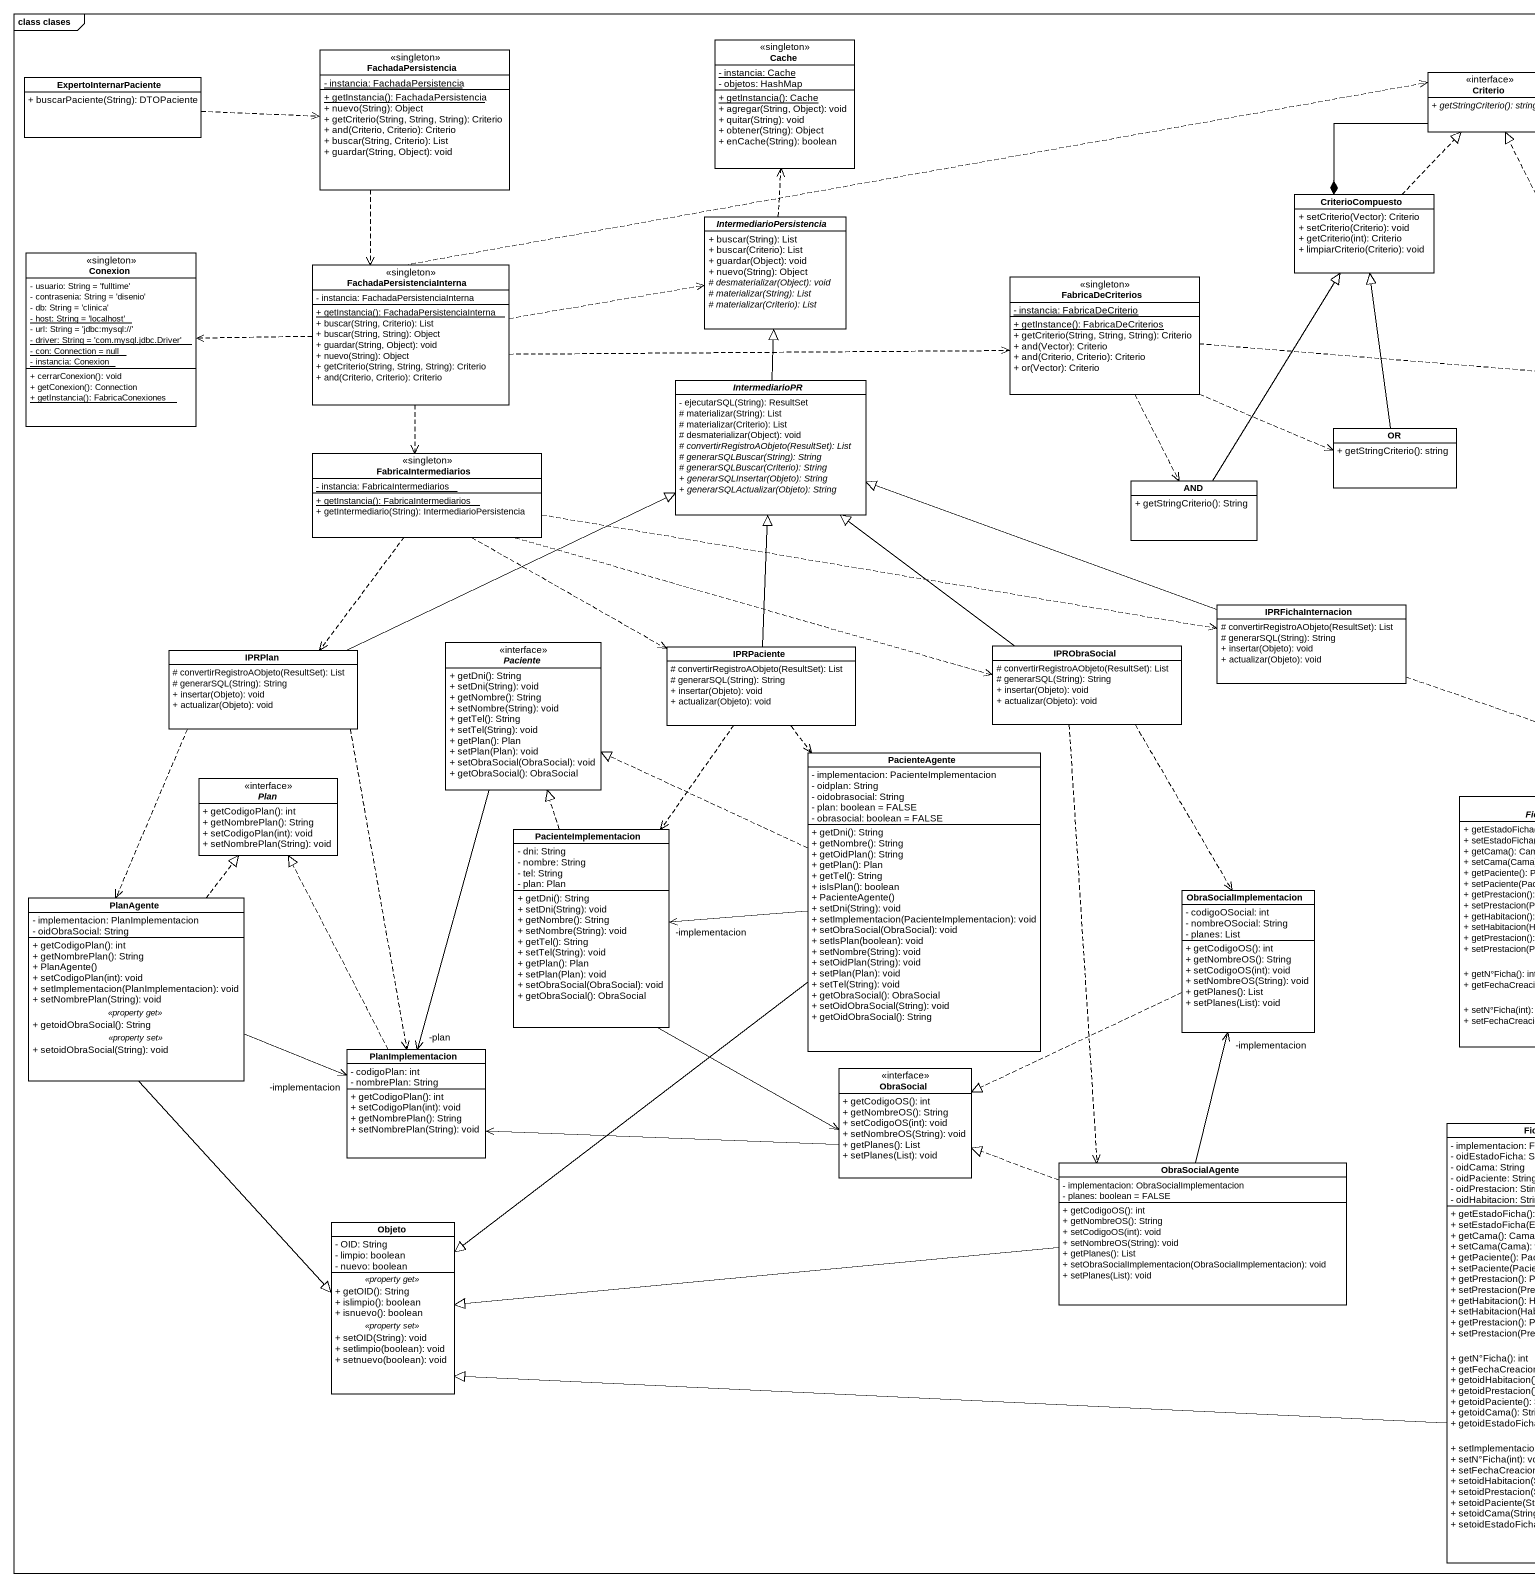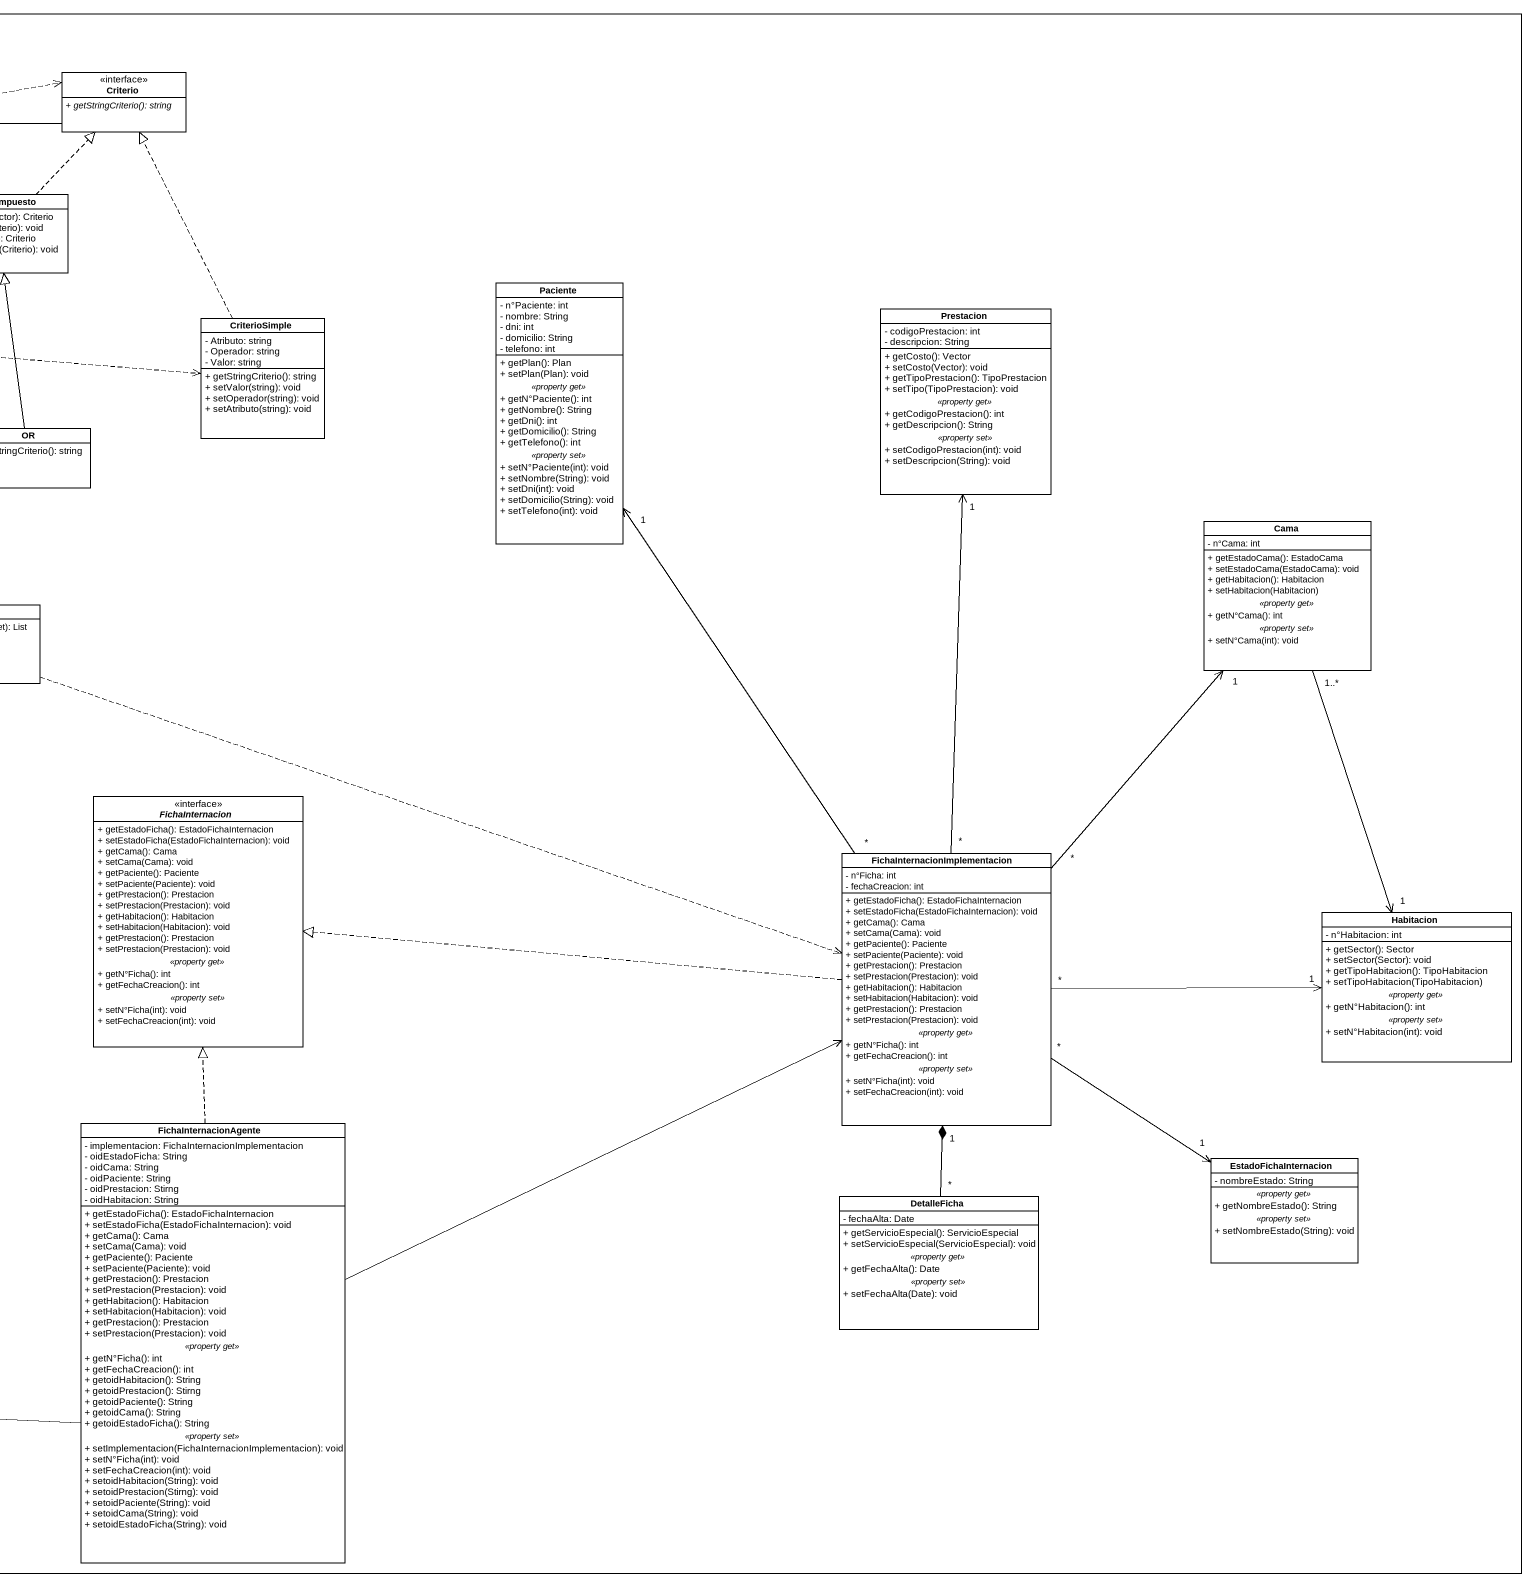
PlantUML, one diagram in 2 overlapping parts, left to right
@startuml
mainframe class clases
hide circle
hide empty members
skinparam classAttributeIconSize 0
class ExpertoInternarPaciente {
  + buscarPaciente(String): DTOPaciente
}
class FachadaPersistencia <<singleton>> {
  {static} - instancia: FachadaPersistencia
  {static} + getInstancia(): FachadaPersistencia
  + nuevo(String): Object
  + getCriterio(String, String, String): Criterio
  + and(Criterio, Criterio): Criterio
  + buscar(String, Criterio): List
  + guardar(String, Object): void
}
class Cache <<singleton>> {
  {static} - instancia: Cache
  - objetos: HashMap
  {static} + getInstancia(): Cache
  + agregar(String, Object): void
  + quitar(String): void
  + obtener(String): Object
  + enCache(String): boolean
}
class Criterio <<interface>> {
  {abstract} + getStringCriterio(): string
}
abstract class IntermediarioPersistencia {
  + buscar(String): List
  + buscar(Criterio): List
  + guardar(Object): void
  + nuevo(String): Object
  {abstract} # desmaterializar(Object): void
  {abstract} # materializar(String): List
  {abstract} # materializar(Criterio): List
}
class CriterioCompuesto {
  + setCriterio(Vector): Criterio
  + setCriterio(Criterio): void
  + getCriterio(int): Criterio
  + limpiarCriterio(Criterio): void
}
class Conexion <<singleton>> {
  - usuario: String = 'fulltime'
  - contrasenia: String = 'disenio'
  - db: String = 'clinica'
  {static} - host: String = 'localhost'
  - url: String = 'jdbc:mysql://'
  {static} - driver: String = 'com.mysql.jdbc.Driver'
  {static} - con: Connection = null
  {static} - instancia: Conexion
  + cerrarConexion(): void
  + getConexion(): Connection
  {static} + getInstancia(): FabricaConexiones
}
class FachadaPersistenciaInterna <<singleton>> {
  - instancia: FachadaPersistenciaInterna
  {static} + getInstancia(): FachadaPersistenciaInterna
  + buscar(String, Criterio): List
  + buscar(String, String): Object
  + guardar(String, Object): void
  + nuevo(String): Object
  + getCriterio(String, String, String): Criterio
  + and(Criterio, Criterio): Criterio
}
class FabricaDeCriterios <<singleton>> {
  {static} - instancia: FabricaDeCriterio
  {static} + getInstance(): FabricaDeCriterios
  + getCriterio(String, String, String): Criterio
  + and(Vector): Criterio
  + and(Criterio, Criterio): Criterio
  + or(Vector): Criterio
}
class Paciente {
  - n°Paciente: int
  - nombre: String
  - dni: int
  - domicilio: String
  - telefono: int
  --
  + getPlan(): Plan
  + setPlan(Plan): void
  .. <<property get>> ..
  + getN°Paciente(): int
  + getNombre(): String
  + getDni(): int
  + getDomicilio(): String
  + getTelefono(): int
  .. <<property set>> ..
  + setN°Paciente(int): void
  + setNombre(String): void
  + setDni(int): void
  + setDomicilio(String): void
  + setTelefono(int): void
}
class Prestacion {
  - codigoPrestacion: int
  - descripcion: String
  --
  + getCosto(): Vector
  + setCosto(Vector): void
  + getTipoPrestacion(): TipoPrestacion
  + setTipo(TipoPrestacion): void
  .. <<property get>> ..
  + getCodigoPrestacion(): int
  + getDescripcion(): String
  .. <<property set>> ..
  + setCodigoPrestacion(int): void
  + setDescripcion(String): void
}
class CriterioSimple {
  - Atributo: string
  - Operador: string
  - Valor: string
  + getStringCriterio(): string
  + setValor(string): void
  + setOperador(string): void
  + setAtributo(string): void
}
abstract class IntermediarioPR {
  - ejecutarSQL(String): ResultSet
  # materializar(String): List
  # materializar(Criterio): List
  # desmaterializar(Object): void
  {abstract} # convertirRegistroAObjeto(ResultSet): List
  {abstract} # generarSQLBuscar(String): String
  {abstract} # generarSQLBuscar(Criterio): String
  {abstract} + generarSQLInsertar(Objeto): String
  {abstract} + generarSQLActualizar(Objeto): String
}
class FabricaIntermediarios <<singleton>> {
  {static} - instancia: FabricaIntermediarios
  {static} + getInstancia(): FabricaIntermediarios
  + getIntermediario(String): IntermediarioPersistencia
}
class OR {
  + getStringCriterio(): string
}
class AND {
  + getStringCriterio(): String
}
class Cama {
  - n°Cama: int
  --
  + getEstadoCama(): EstadoCama
  + setEstadoCama(EstadoCama): void
  + getHabitacion(): Habitacion
  + setHabitacion(Habitacion)
  .. <<property get>> ..
  + getN°Cama(): int
  .. <<property set>> ..
  + setN°Cama(int): void
}
class IPRFichaInternacion {
  # convertirRegistroAObjeto(ResultSet): List
  # generarSQL(String): String
  + insertar(Objeto): void
  + actualizar(Objeto): void
}
class IPRPlan {
  # convertirRegistroAObjeto(ResultSet): List
  # generarSQL(String): String
  + insertar(Objeto): void
  + actualizar(Objeto): void
}
interface "Paciente" as Paciente_2 <<interface>> {
  + getDni(): String
  + setDni(String): void
  + getNombre(): String
  + setNombre(String): void
  + getTel(): String
  + setTel(String): void
  + getPlan(): Plan
  + setPlan(Plan): void
  + setObraSocial(ObraSocial): void
  + getObraSocial(): ObraSocial
}
class IPRPaciente {
  # convertirRegistroAObjeto(ResultSet): List
  # generarSQL(String): String
  + insertar(Objeto): void
  + actualizar(Objeto): void
}
class IPRObraSocial {
  # convertirRegistroAObjeto(ResultSet): List
  # generarSQL(String): String
  + insertar(Objeto): void
  + actualizar(Objeto): void
}
class PacienteAgente {
  - implementacion: PacienteImplementacion
  - oidplan: String
  - oidobrasocial: String
  - plan: boolean = FALSE
  - obrasocial: boolean = FALSE
  + getDni(): String
  + getNombre(): String
  + getOidPlan(): String
  + getPlan(): Plan
  + getTel(): String
  + isIsPlan(): boolean
  + PacienteAgente()
  + setDni(String): void
  + setImplementacion(PacienteImplementacion): void
  + setObraSocial(ObraSocial): void
  + setIsPlan(boolean): void
  + setNombre(String): void
  + setOidPlan(String): void
  + setPlan(Plan): void
  + setTel(String): void
  + getObraSocial(): ObraSocial
  + setOidObraSocial(String): void
  + getOidObraSocial(): String
}
interface Plan <<interface>> {
  + getCodigoPlan(): int
  + getNombrePlan(): String
  + setCodigoPlan(int): void
  + setNombrePlan(String): void
}
abstract class FichaInternacion <<interface>> {
  + getEstadoFicha(): EstadoFichaInternacion
  + setEstadoFicha(EstadoFichaInternacion): void
  + getCama(): Cama
  + setCama(Cama): void
  + getPaciente(): Paciente
  + setPaciente(Paciente): void
  + getPrestacion(): Prestacion
  + setPrestacion(Prestacion): void
  + getHabitacion(): Habitacion
  + setHabitacion(Habitacion): void
  + getPrestacion(): Prestacion
  + setPrestacion(Prestacion): void
  .. <<property get>> ..
  + getN°Ficha(): int
  + getFechaCreacion(): int
  .. <<property set>> ..
  + setN°Ficha(int): void
  + setFechaCreacion(int): void
}
class PacienteImplementacion {
  - dni: String
  - nombre: String
  - tel: String
  - plan: Plan
  + getDni(): String
  + setDni(String): void
  + getNombre(): String
  + setNombre(String): void
  + getTel(): String
  + setTel(String): void
  + getPlan(): Plan
  + setPlan(Plan): void
  + setObraSocial(ObraSocial): void
  + getObraSocial(): ObraSocial
}
class ObraSocialImplementacion {
  - codigoOSocial: int
  - nombreOSocial: String
  - planes: List
  + getCodigoOS(): int
  + getNombreOS(): String
  + setCodigoOS(int): void
  + setNombreOS(String): void
  + getPlanes(): List
  + setPlanes(List): void
}
class "FichaInternacionImplementacion" as FichaInternacionImplementaci {
  - n°Ficha: int
  - fechaCreacion: int
  --
  + getEstadoFicha(): EstadoFichaInternacion
  + setEstadoFicha(EstadoFichaInternacion): void
  + getCama(): Cama
  + setCama(Cama): void
  + getPaciente(): Paciente
  + setPaciente(Paciente): void
  + getPrestacion(): Prestacion
  + setPrestacion(Prestacion): void
  + getHabitacion(): Habitacion
  + setHabitacion(Habitacion): void
  + getPrestacion(): Prestacion
  + setPrestacion(Prestacion): void
  .. <<property get>> ..
  + getN°Ficha(): int
  + getFechaCreacion(): int
  .. <<property set>> ..
  + setN°Ficha(int): void
  + setFechaCreacion(int): void
}
class PlanAgente {
  - implementacion: PlanImplementacion
  - oidObraSocial: String
  --
  + getCodigoPlan(): int
  + getNombrePlan(): String
  + PlanAgente()
  + setCodigoPlan(int): void
  + setImplementacion(PlanImplementacion): void
  + setNombrePlan(String): void
  .. <<property get>> ..
  + getoidObraSocial(): String
  .. <<property set>> ..
  + setoidObraSocial(String): void
}
class Habitacion {
  - n°Habitacion: int
  --
  + getSector(): Sector
  + setSector(Sector): void
  + getTipoHabitacion(): TipoHabitacion
  + setTipoHabitacion(TipoHabitacion)
  .. <<property get>> ..
  + getN°Habitacion(): int
  .. <<property set>> ..
  + setN°Habitacion(int): void
}
class PlanImplementacion {
  - codigoPlan: int
  - nombrePlan: String
  + getCodigoPlan(): int
  + setCodigoPlan(int): void
  + getNombrePlan(): String
  + setNombrePlan(String): void
}
class ObraSocial <<interface>> {
  + getCodigoOS(): int
  + getNombreOS(): String
  + setCodigoOS(int): void
  + setNombreOS(String): void
  + getPlanes(): List
  + setPlanes(List): void
}
class FichaInternacionAgente {
  - implementacion: FichaInternacionImplementacion
  - oidEstadoFicha: String
  - oidCama: String
  - oidPaciente: String
  - oidPrestacion: Stirng
  - oidHabitacion: String
  --
  + getEstadoFicha(): EstadoFichaInternacion
  + setEstadoFicha(EstadoFichaInternacion): void
  + getCama(): Cama
  + setCama(Cama): void
  + getPaciente(): Paciente
  + setPaciente(Paciente): void
  + getPrestacion(): Prestacion
  + setPrestacion(Prestacion): void
  + getHabitacion(): Habitacion
  + setHabitacion(Habitacion): void
  + getPrestacion(): Prestacion
  + setPrestacion(Prestacion): void
  .. <<property get>> ..
  + getN°Ficha(): int
  + getFechaCreacion(): int
  + getoidHabitacion(): String
  + getoidPrestacion(): Stirng
  + getoidPaciente(): String
  + getoidCama(): String
  + getoidEstadoFicha(): String
  .. <<property set>> ..
  + setImplementacion(FichaInternacionImplementacion): void
  + setN°Ficha(int): void
  + setFechaCreacion(int): void
  + setoidHabitacion(String): void
  + setoidPrestacion(Stirng): void
  + setoidPaciente(String): void
  + setoidCama(String): void
  + setoidEstadoFicha(String): void
}
class EstadoFichaInternacion {
  - nombreEstado: String
  .. <<property get>> ..
  + getNombreEstado(): String
  .. <<property set>> ..
  + setNombreEstado(String): void
}
class ObraSocialAgente {
  - implementacion: ObraSocialImplementacion
  - planes: boolean = FALSE
  + getCodigoOS(): int
  + getNombreOS(): String
  + setCodigoOS(int): void
  + setNombreOS(String): void
  + getPlanes(): List
  + setObraSocialImplementacion(ObraSocialImplementacion): void
  + setPlanes(List): void
}
class DetalleFicha {
  - fechaAlta: Date
  --
  + getServicioEspecial(): ServicioEspecial
  + setServicioEspecial(ServicioEspecial): void
  .. <<property get>> ..
  + getFechaAlta(): Date
  .. <<property set>> ..
  + setFechaAlta(Date): void
}
class Objeto {
  - OID: String
  - limpio: boolean
  - nuevo: boolean
  .. <<property get>> ..
  + getOID(): String
  + islimpio(): boolean
  + isnuevo(): boolean
  .. <<property set>> ..
  + setOID(String): void
  + setlimpio(boolean): void
  + setnuevo(boolean): void
}
ExpertoInternarPaciente .right.> FachadaPersistencia
FachadaPersistencia ..> FachadaPersistenciaInterna
Criterio --* CriterioCompuesto
IntermediarioPersistencia .up.> Cache
CriterioCompuesto .up.|> Criterio
FachadaPersistenciaInterna .right.> Criterio
FachadaPersistenciaInterna .right.> IntermediarioPersistencia
FachadaPersistenciaInterna .left.> Conexion
FachadaPersistenciaInterna .right.> FabricaDeCriterios
FachadaPersistenciaInterna ..> FabricaIntermediarios
FabricaDeCriterios .right.> CriterioSimple
FabricaDeCriterios .right.> OR
FabricaDeCriterios ..> AND
CriterioSimple .up.|> Criterio
IntermediarioPR -up-|> IntermediarioPersistencia
FabricaIntermediarios .right.> IPRFichaInternacion
FabricaIntermediarios ..> IPRPlan
FabricaIntermediarios .right.> IPRPaciente
FabricaIntermediarios .right.> IPRObraSocial
OR -up-|> CriterioCompuesto
AND -up-|> CriterioCompuesto
Cama "1..*" --> "1" Habitacion
IPRFichaInternacion -left-|> IntermediarioPR
IPRFichaInternacion .right.> FichaInternacionImplementaci
IPRPlan -right-|> IntermediarioPR
IPRPlan ..> PlanAgente
IPRPlan ..> PlanImplementacion
Paciente_2 --> "-plan" PlanImplementacion
IPRPaciente -up-|> IntermediarioPR
IPRPaciente ..> PacienteAgente
IPRPaciente ..> PacienteImplementacion
IPRObraSocial -up-|> IntermediarioPR
IPRObraSocial ..> ObraSocialImplementacion
IPRObraSocial ..> ObraSocialAgente
PacienteAgente .left.|> Paciente_2
PacienteAgente -left-> "-implementacion" PacienteImplementacion
PacienteAgente --|> Objeto
PacienteImplementacion .up.|> Paciente_2
PacienteImplementacion --> ObraSocial
ObraSocialImplementacion .left.|> ObraSocial
FichaInternacionImplementaci "*" -up-> "1" Paciente
FichaInternacionImplementaci "*" -up-> "1" Prestacion
FichaInternacionImplementaci "*" -up-> "1" Cama
FichaInternacionImplementaci .left.|> FichaInternacion
FichaInternacionImplementaci "*" --> "1" EstadoFichaInternacion
PlanAgente .up.|> Plan
PlanAgente -right-> "-implementacion" PlanImplementacion
PlanAgente --|> Objeto
Habitacion "1" <-left- "*" FichaInternacionImplementaci
PlanImplementacion .up.|> Plan
ObraSocial -left-> PlanImplementacion
FichaInternacionAgente .up.|> FichaInternacion
FichaInternacionAgente -right-> FichaInternacionImplementaci
FichaInternacionAgente -left-|> Objeto
ObraSocialAgente -up-> "-implementacion" ObraSocialImplementacion
ObraSocialAgente .left.|> ObraSocial
ObraSocialAgente -left-|> Objeto
DetalleFicha "*" -up-* "1" FichaInternacionImplementaci
@enduml
